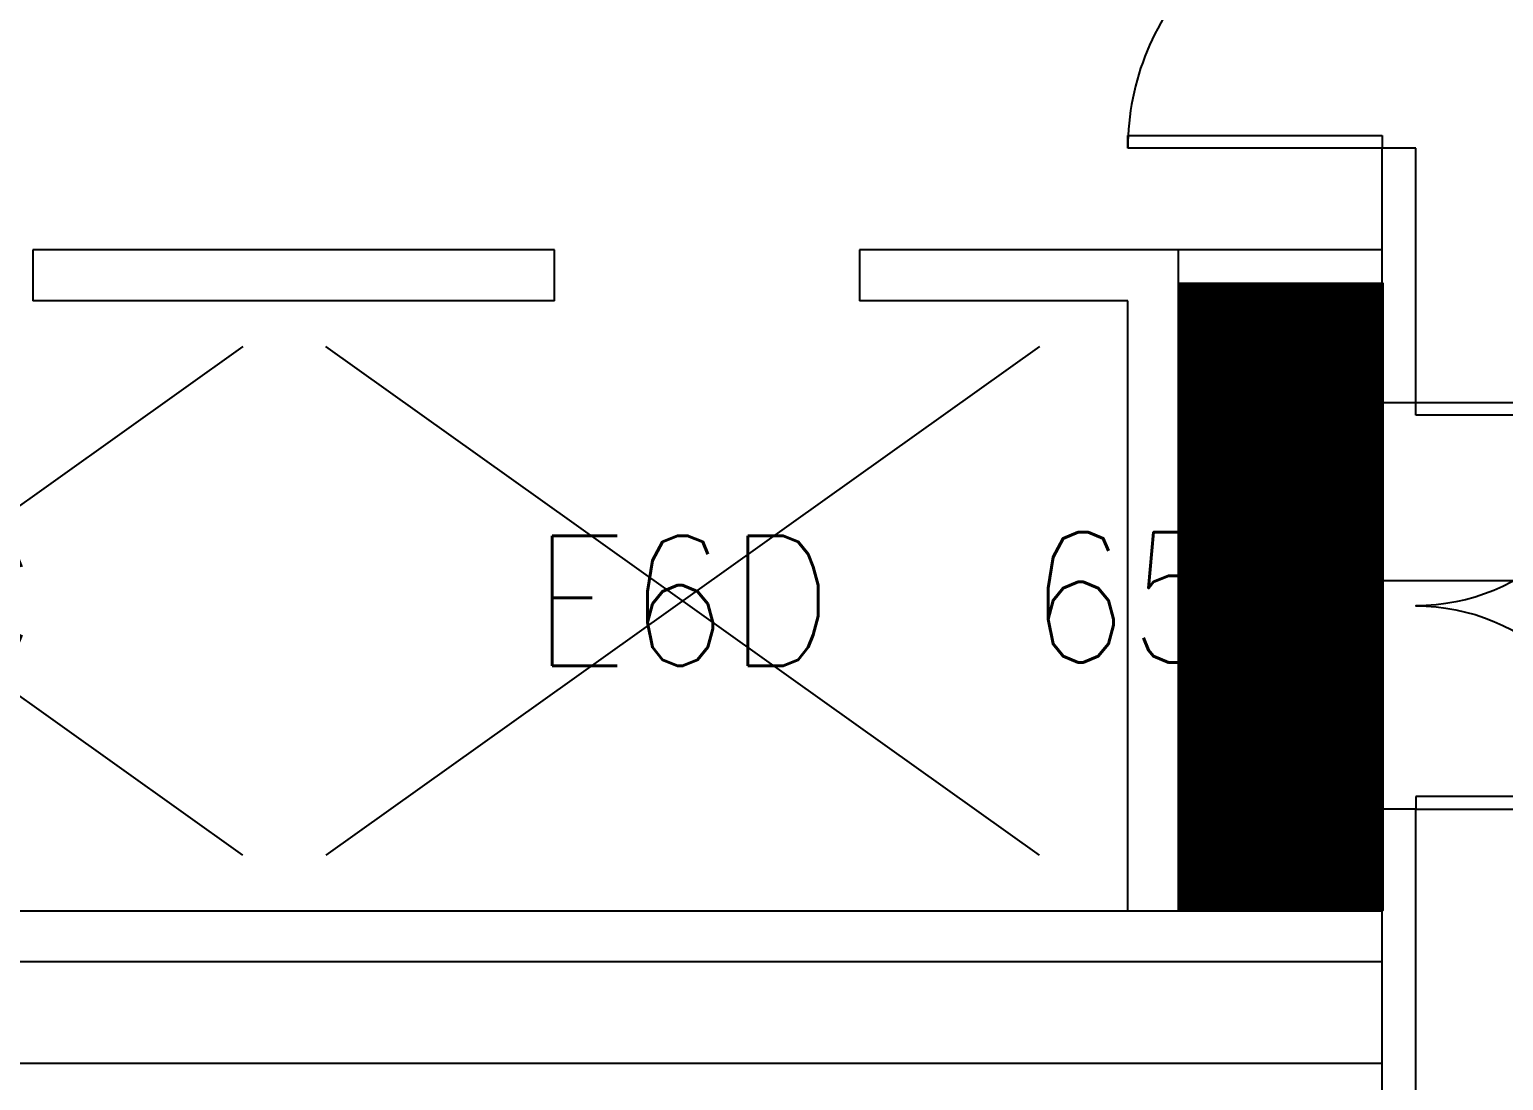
# Model space of a CAD drawing. Header units: inches. Extents: x -460 to 10305, y -938 to 5356.
# Drawn here: x 9891.8 to 10065.7, y 2579.1 to 2703.1 of the extents above; entities that cross this region are included whole.
import ezdxf
from ezdxf.enums import TextEntityAlignment as Align

# ---------------------------------------------------------------- set-up
doc = ezdxf.new("R2010")
doc.units = ezdxf.units.IN
doc.header["$MEASUREMENT"] = 0
doc.set_wipeout_variables(frame=1)
for name, color, linetype in [('01-0263-06-DWG-BFP-ARCH$0$SP-DOORS', 5, 'Continuous'), ('01-0263-06-DWG-BFP-ARCH$0$SP-ELEVATOR', 112, 'Continuous'), ('01-0263-06-DWG-BFP-ARCH$0$SP-RMNO', 7, 'Continuous'), ('01-0263-06-DWG-BFP-ARCH$0$SP-ROOM', 7, 'Continuous'), ('01-0263-06-DWG-BFP-ARCH$0$SP-WALL', 7, 'Continuous'), ('T-Comm-Path', 40, 'Continuous'), ('T-Comm-TR', 40, 'Continuous')]:
    doc.layers.add(name, color=color, linetype=linetype)
doc.layers.get('01-0263-06-DWG-BFP-ARCH$0$SP-ROOM').off()
doc.styles.add('01-0263-06-DWG-BFP-ARCH$0$ROMANS', font='ROMANS.shx', dxfattribs={"width": 0.9})

# ---------------------------------------------------------------- blocks, each defined once
blk = doc.blocks.new('01-0263-06-DWG-BFP-ARCH$0$DOR01')
at = {"color": 0}
for p, q in [((1, 1), (0, 1)), ((0, 1), (0, 0)), ((1, 0), (1, 1)), ((0, 0), (1, 0))]:
    blk.add_line(p, q, dxfattribs=at)
blk = doc.blocks.new('01-0263-06-DWG-BFP-ARCH$0$DOR00')
at = {"color": 0}
for p, q in [((0, 1), (0, 0)), ((1, 0), (1, 1))]:
    blk.add_line(p, q, dxfattribs=at)
blk = doc.blocks.new('01-0263-06-DWG-BFP-ARCH$0$FMGRM1')
at = {"style": '01-0263-06-DWG-BFP-ARCH$0$ROMANS', "width": 0.9}
for tag, p in [('RMAREA', (0, -0.2836)), ('DATA1', (0, -0.443)), ('DATA2', (0, -0.6024)), ('DATA3', (0, -0.7618)), ('DATA4', (0, -0.9213)), ('DATA5', (0, -1.0807))]:
    blk.add_attdef(tag, text='', height=0.1172, dxfattribs=at).set_placement(p, align=Align.CENTER)
at = {"linetype": 'Continuous'}
blk.add_wipeout([(-0.375, -0.125), (0.375, -0.125), (0.375, 0.125), (-0.375, 0.125)], dxfattribs=at)
at = {"layer": '01-0263-06-DWG-BFP-ARCH$0$SP-RMNO', "style": '01-0263-06-DWG-BFP-ARCH$0$ROMANS', "width": 0.9}
blk.add_attdef('RMNUMB', text='', height=0.16, dxfattribs=at).set_placement((0, 0), align=Align.MIDDLE)
blk = doc.blocks.new('01-0263-06-DWG-BFP-ARCH', base_point=(1295.16, 1353.43))
at = {"layer": '01-0263-06-DWG-BFP-ARCH$0$SP-DOORS'}
for points in [[(3535.16, 2123.43, 0.414214), (3505.16, 2093.43, 0.414214)], [(3563.16, 2063.43, -0.414214), (3539.16, 2039.43, -0.414214), (3563.16, 2015.43, -0.414214)]]:
    blk.add_lwpolyline(points, format="xyb", dxfattribs=at)
at = {"layer": '01-0263-06-DWG-BFP-ARCH$0$SP-ELEVATOR'}
for p, q in [((3400.74, 2070.03), (3316.54, 2010.02)), ((3400.74, 2010.02), (3316.54, 2070.03)), ((3494.73, 2070.03), (3410.53, 2010.02)), ((3494.73, 2010.02), (3410.53, 2070.03))]:
    blk.add_line(p, q, dxfattribs=at)
at = {"layer": '01-0263-06-DWG-BFP-ARCH$0$SP-WALL'}
for p, q in [((3535.16, 2063.43), (3535.16, 2093.43)), ((3539.16, 2063.43), (3539.16, 2093.43)), ((3437.51, 2081.43), (3375.97, 2081.43)), ((3535.16, 2081.43), (3473.51, 2081.43)), ((3511.16, 2003.43), (3511.16, 2081.43)), ((3535.16, 2077.43), (3511.16, 2077.43)), ((3437.51, 2075.43), (3375.97, 2075.43)), ((3505.16, 2075.43), (3473.51, 2075.43)), ((3505.16, 2003.43), (3505.16, 2075.43)), ((3535.16, 1831.43), (3535.16, 2015.43)), ((3539.16, 1831.43), (3539.16, 2015.43)), ((3535.16, 2003.43), (3307.16, 2003.43)), ((3535.16, 1997.43), (3307.16, 1997.43)), ((3535.16, 1985.43), (3307.16, 1985.43))]:
    blk.add_line(p, q, dxfattribs=at)
at = {"layer": '01-0263-06-DWG-BFP-ARCH$0$SP-DOORS', "xscale": -30, "yscale": 1.5, "zscale": 30}
blk.add_blockref('01-0263-06-DWG-BFP-ARCH$0$DOR01', (3535.16, 2093.43), dxfattribs=at)
at = {"layer": '01-0263-06-DWG-BFP-ARCH$0$SP-DOORS', "xscale": -24, "zscale": 24, "rotation": 180}
for p, yscale in [((3539.16, 2063.43), 1.5), ((3539.16, 2015.43), -1.5)]:
    blk.add_blockref('01-0263-06-DWG-BFP-ARCH$0$DOR01', p, dxfattribs=dict(at, yscale=yscale))
at = {"layer": '01-0263-06-DWG-BFP-ARCH$0$SP-WALL', "yscale": 4, "rotation": 270}
for p, xscale, zscale in [((3535.16, 2093.43), -30, 30), ((3535.16, 2015.43), -48, 48)]:
    blk.add_blockref('01-0263-06-DWG-BFP-ARCH$0$DOR00', p, dxfattribs=dict(at, xscale=xscale, zscale=zscale))
at = {"layer": '01-0263-06-DWG-BFP-ARCH$0$SP-WALL', "xscale": -36, "yscale": 6, "zscale": 36}
for p in [(3375.97, 2075.43), (3473.51, 2075.43)]:
    blk.add_blockref('01-0263-06-DWG-BFP-ARCH$0$DOR00', p, dxfattribs=at)
at = {"layer": '01-0263-06-DWG-BFP-ARCH$0$SP-ROOM'}
ref = blk.add_blockref('01-0263-06-DWG-BFP-ARCH$0$FMGRM1', (3511.16, 2040.43), dxfattribs=dict(at, xscale=96, yscale=96, zscale=96))
ref.add_attrib('RMNUMB', '653', dxfattribs={"layer": '01-0263-06-DWG-BFP-ARCH$0$SP-RMNO', "height": 15.36, "style": '01-0263-06-DWG-BFP-ARCH$0$ROMANS', "width": 0.9}).set_placement((3511.16, 2040.43), align=Align.MIDDLE)
ref = blk.add_blockref('01-0263-06-DWG-BFP-ARCH$0$FMGRM1', (3358.64, 2040.03), dxfattribs=dict(at, xscale=96, yscale=96, zscale=96))
ref.add_attrib('RMNUMB', 'E6C', dxfattribs={"layer": '01-0263-06-DWG-BFP-ARCH$0$SP-RMNO', "height": 15.36, "style": '01-0263-06-DWG-BFP-ARCH$0$ROMANS', "width": 0.9}).set_placement((3358.64, 2040.03), align=Align.MIDDLE)
ref = blk.add_blockref('01-0263-06-DWG-BFP-ARCH$0$FMGRM1', (3452.63, 2040.03), dxfattribs=dict(at, xscale=96, yscale=96, zscale=96))
ref.add_attrib('RMNUMB', 'E6D', dxfattribs={"layer": '01-0263-06-DWG-BFP-ARCH$0$SP-RMNO', "height": 15.36, "style": '01-0263-06-DWG-BFP-ARCH$0$ROMANS', "width": 0.9}).set_placement((3452.63, 2040.03), align=Align.MIDDLE)

msp = doc.modelspace()

# ---------------------------------------------------------------- block references
msp.add_blockref('01-0263-06-DWG-BFP-ARCH', (7811.4, 1949.11))

# ---------------------------------------------------------------- next in the draw order: hatches: boundary and pattern name
at = {"layer": 'T-Comm-TR'}
h = msp.add_hatch(dxfattribs=at)
h.set_pattern_fill('ANSI31', color=256)
h.set_pattern_definition([(45, (-3873.15124, -5915.07626), (-0.08838834765, 0.08838834765), [])])
h.paths.add_polyline_path([(10051.5, 2673.17), (10027.5, 2673.17), (10027.5, 2599.17), (10051.5, 2599.17)])
h.paths.add_polyline_path([(10006.22, 2624.65), (10048.79, 2624.65), (10048.79, 2647.69), (10006.22, 2647.69)], flags=9)

# ---------------------------------------------------------------- next in the draw order: linework, layer by layer
at = {"layer": 'T-Comm-Path'}
for points in [[(10051.5, 2638.09), (10098.61, 2638.09), (10098.61, 3051.05), (9774.78, 3051.05), (9774.78, 2601.38), (9683.5, 2601.38), (9683.5, 2595.17)], [(10049.04, 2638.09), (10098.61, 2638.09), (10098.61, 3051.05), (9774.78, 3051.05), (9774.78, 2960.87), (9782.5, 2960.87)], [(10049.04, 2638.09), (10098.61, 2638.09), (10098.61, 2965.23), (10090.57, 2965.23)], [(10051.5, 2638.09), (10098.61, 2638.09), (10098.61, 2137.31), (9778.11, 2137.31), (9778.11, 2190.25), (9784.63, 2190.25)], [(10049.04, 2638.09), (10098.61, 2638.09), (10098.61, 2203.32), (10090.05, 2203.32)], [(10051.5, 2638.09), (10098.61, 2638.09), (10098.61, 2600.9), (10189.5, 2600.9), (10189.5, 2595.17)]]:
    msp.add_lwpolyline(points, dxfattribs=at)
at = {"layer": 'T-Comm-TR'}
msp.add_lwpolyline([(10027.5, 2673.17), (10051.5, 2673.17), (10051.5, 2599.17), (10027.5, 2599.17)], close=True, dxfattribs=at)

doc.saveas('drawing.dxf')
